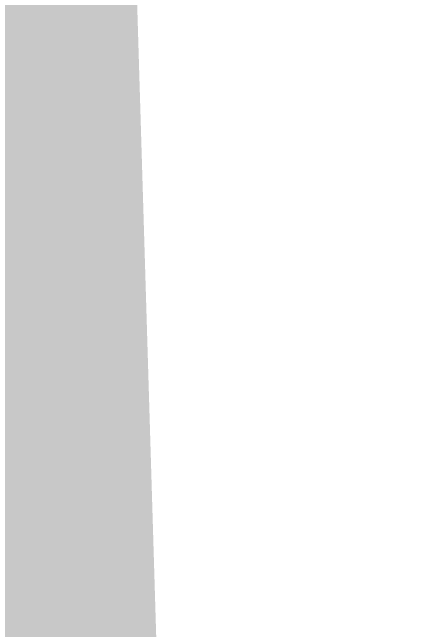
# Model space of a CAD drawing. Header units: metres. Extents: x 180 to 3220, y 13789 to 15035.
# Drawn here: x 767.83 to 770.306, y 14759.283 to 14763.107 of the extents above; entities that cross this region are included whole.
import ezdxf

# ---------------------------------------------------------------- set-up
doc = ezdxf.new("R2010")
doc.units = ezdxf.units.M
doc.header["$MEASUREMENT"] = 0
doc.linetypes.add('482 Границы районов', pattern=[5, 3, -1, 0, -1])
doc.layers.add('!!!_Условные обозначения на ЛИСТ', color=7, linetype='Continuous')
doc.layers.add('50 Дендроплан (привязки)', color=7, linetype='Continuous')
doc.styles.get("Standard").update_dxf_attribs({"font": 'arial.ttf'})
doc.dimstyles.get("Standard").update_dxf_attribs({"dimtxt": 0.18, "dimasz": 0.18, "dimexe": 0.18, "dimexo": 0.0625, "dimgap": 0.09, "dimtad": 0, "dimtih": 1, "dimtoh": 1, "dimdec": 4, "dimzin": 0, "dimdsep": 46, "dimtxsty": 'Standard', "dimcen": 0.09, "dimadec": 0, "dimazin": 0, "dimtfac": 1, "dimtdec": 4, "dimtofl": 0, "dimtmove": 0, "dimatfit": 3, "dimfxl": 1, "dimtolj": 1, "dimtzin": 0, "dimarcsym": 0})

# ---------------------------------------------------------------- blocks, each defined once
blk = doc.blocks.new('*D224')
at = {"layer": '50 Дендроплан (привязки)', "color": 0, "lineweight": 0, "ltscale": 4}
for p, q in [((766.8253, 14760.2119), (766.9687, 14760.2125)), ((766.7906, 14759.7118), (766.7925, 14759.1705)), ((766.7944, 14758.6705), (766.8002, 14757.0866)), ((766.8309, 14758.6706), (766.9744, 14758.6711)), ((766.8002, 14757.0866), (767.3002, 14757.0866))]:
    blk.add_line(p, q, dxfattribs=at)
at = {"layer": '50 Дендроплан (привязки)', "color": 0, "lineweight": 5, "ltscale": 4}
for points in [[(766.8739, 14759.7121), (766.7072, 14759.7115), (766.7887, 14760.2118)], [(766.8759, 14759.1708), (766.7092, 14759.1702), (766.7944, 14758.6705)]]:
    blk.add_solid(points, dxfattribs=at)
at = {"layer": '50 Дендроплан (привязки)', "color": 0, "ltscale": 4, "insert": (768.0152, 14757.0866), "char_height": 0.5, "attachment_point": 5}
blk.add_mtext('\\A1;1.50', dxfattribs=at)

msp = doc.modelspace()

# ---------------------------------------------------------------- linework, layer by layer
at = {"layer": '!!!_Условные обозначения на ЛИСТ', "color": 5, "linetype": '482 Границы районов', "lineweight": 20, "const_width": 1}
msp.add_lwpolyline([(769.8061, 14689.8872), (768.9407, 14726.8748), (768.5283, 14746.595), (768.3281, 14755.4646), (768.2418, 14758.5887), (766.6101, 14812.7356), (765.8866, 14839.8376), (765.1108, 14873.541), (764.7492, 14890.644), (764.6013, 14899.1959), (764.4598, 14904.3659), (764.437, 14905.3251), (763.944, 14926.4226), (763.7094, 14937.9311), (763.4357, 14951.3577), (763.2402, 14960.9481), (763.1362, 14966.0461), (766.2846, 14967.6505), (766.5799, 14969.9901), (766.5819, 14970.4193), (737.6586, 14969.7297), (735.5479, 14969.2574), (726.183, 14969.2574), (724.7468, 14969.7651)], dxfattribs=at)

# ---------------------------------------------------------------- dimensions: what is measured, and where the dimension line sits
at = {"layer": '50 Дендроплан (привязки)', "ltscale": 4}
dim = msp.add_linear_dim(base=(766.7944, 14758.6705), p1=(766.7628, 14760.2117), p2=(766.7684, 14758.6704), angle=270.2098, text='1.50', dimstyle='Standard', override={"dimtxt": 0.5, "dimasz": 0.5, "dimdec": 2, "dimlwd": 0, "dimlwe": 0}, dxfattribs=at)
dim.commit()
dim.dimension.update_dxf_attribs({"geometry": '*D224', "text_midpoint": (768.0152, 14757.0866), "dimtype": 161})

doc.saveas('drawing.dxf')
